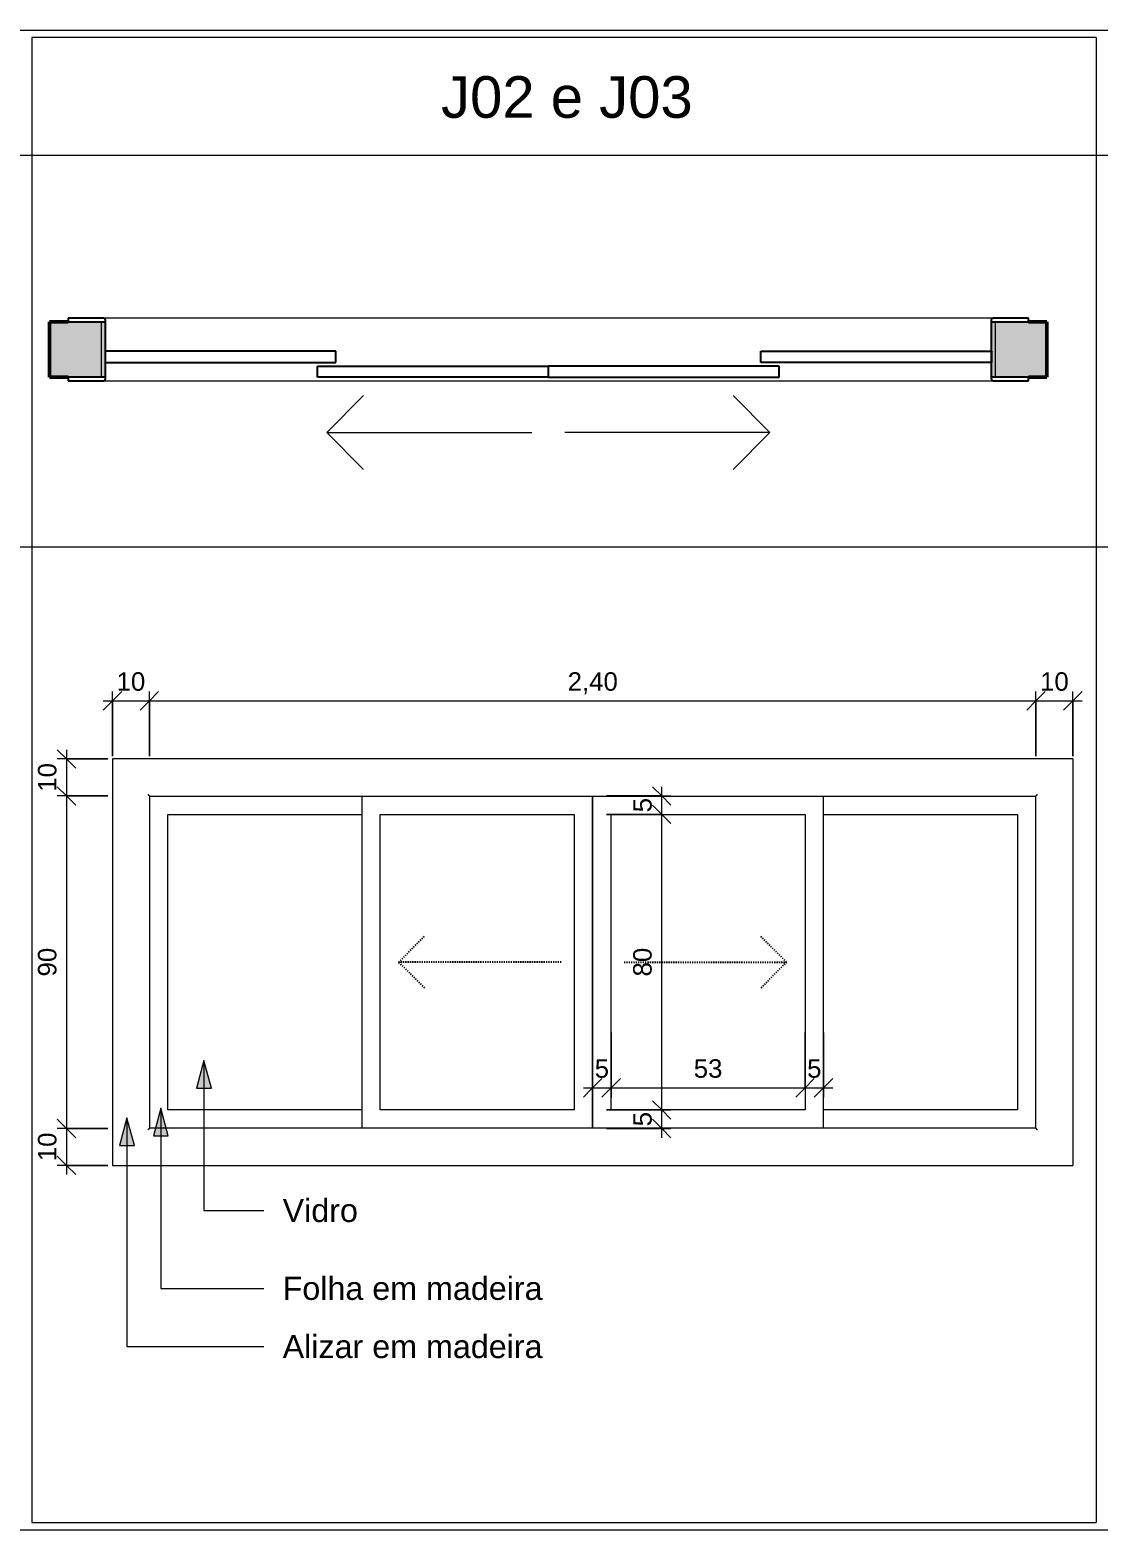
# Model space of a CAD drawing. Header units: millimetres. Extents: x 502 to 50962, y -45 to 5297.
# Drawn here: x 37089 to 39980, y 1167 to 5227 of the extents above; entities that cross this region are included whole.
import ezdxf

# ---------------------------------------------------------------- set-up
doc = ezdxf.new("R2010")
doc.units = ezdxf.units.MM
doc.linetypes.add('Dash', pattern=[6.35, 3.175, -3.175])
for name, color, linetype, lineweight in [('A-ANNO-DIMS', 211, 'Continuous', 9), ('A-ANNO-DIMS-25', 211, 'Continuous', 9), ('A-DETL-THIN', 151, 'Continuous', 9), ('A-GLAZ', 151, 'Continuous', 25), ('A-GLAZ-HDLN', 1, 'Dash', 25), ('A-WALL', 113, 'Continuous', 50), ('A-WALL-PATT', 111, 'Continuous', 25), ('G-ANNO-TEXT', 231, 'Continuous', 9)]:
    doc.layers.add(name, color=color, linetype=linetype, lineweight=lineweight)
doc.styles.add('@Arial Unicode MS', font='', dxfattribs={"height": 50})
doc.styles.add('Arial', font='arial.ttf', dxfattribs={"height": 112.5})
doc.styles.add('Arial_3', font='arial.ttf', dxfattribs={"height": 62.5})
doc.styles.get('@Arial Unicode MS').set_extended_font_data('@Arial Unicode MS')
doc.dimstyles.new('CRT_-__Metros_-_Linha_de_chamada_3_5_mm', dxfattribs={"dimscale": 304.8, "dimtxt": 50.292243, "dimasz": 0.164042, "dimexe": 0.082021, "dimexo": 0.0625, "dimgap": 0.04101, "dimtad": 1, "dimlfac": 0.001, "dimrnd": 0.01, "dimzin": 0, "dimdsep": 46, "dimtxsty": '@Arial Unicode MS', "dimblk1": 'OBLIQUE', "dimblk2": 'OBLIQUE', "dimsah": 1, "dimcen": 0.09, "dimdle": 0.082021, "dimazin": 0, "dimtfac": 1, "dimtdec": 4, "dimtix": 1, "dimtmove": 0, "dimatfit": 3, "dimfxl": 0.492126, "dimfxlon": 1, "dimtvp": 1, "dimtolj": 1, "dimtzin": 0, "dimarcsym": 2})
doc.dimstyles.new('CRT_-__Metros_-_Linha_de_chamada_3_5_mm_1', dxfattribs={"dimscale": 304.8, "dimtxt": 50.292243, "dimasz": 0.164042, "dimexe": 0.082021, "dimexo": 0.0625, "dimgap": 0.04101, "dimtad": 1, "dimdec": 0, "dimlfac": 0.1, "dimdsep": 46, "dimtxsty": '@Arial Unicode MS', "dimblk1": 'OBLIQUE', "dimblk2": 'OBLIQUE', "dimsah": 1, "dimcen": 0.09, "dimdle": 0.082021, "dimazin": 0, "dimtfac": 1, "dimtdec": 4, "dimtix": 1, "dimtmove": 0, "dimatfit": 3, "dimfxl": 0.492126, "dimfxlon": 1, "dimtvp": 1, "dimtolj": 1, "dimtzin": 0, "dimarcsym": 2})

# ---------------------------------------------------------------- blocks, each defined once
blk = doc.blocks.new('Family - ___-4156519-DETALHAMENTO DE JANELAS')
at = {"layer": 'A-WALL-PATT'}
h = blk.add_hatch(color=256, dxfattribs=at)
h.paths.add_polyline_path([(5350.4, 4287.4), (5400.4, 4287.4), (5400.4, 4437.4), (5250.4, 4437.4), (5250.4, 4287.4), (5254.4, 4287.4)])
h.paths.add_polyline_path([(2712.6, 4287.4), (2850.4, 4287.4), (2850.4, 4437.4), (2700.4, 4437.4), (2700.4, 4287.4)])
at = {"layer": 'A-GLAZ'}
for p, q in [((2846.4, 4447.4), (2750.4, 4447.4)), ((2750.4, 4447.4), (2750.4, 4437.4)), ((2750.4, 4437.4), (2850.4, 4437.4)), ((2850.4, 4437.4), (2850.4, 4287.4)), ((2851.4, 4282.4), (2851.4, 4442.4)), ((5249.4, 4442.4), (5249.4, 4282.4)), ((5250.4, 4287.4), (5250.4, 4437.4)), ((5250.4, 4437.4), (5350.4, 4437.4)), ((5350.4, 4447.4), (5254.4, 4447.4)), ((5350.4, 4437.4), (5350.4, 4447.4)), ((2850.4, 4357.4), (2850.4, 4327.4)), ((3475.4, 4357.4), (2850.4, 4357.4)), ((3475.4, 4327.4), (3475.4, 4357.4)), ((4625.4, 4327.4), (4625.4, 4357.4)), ((4625.4, 4357.4), (5250.4, 4357.4)), ((5250.4, 4357.4), (5250.4, 4327.4)), ((2850.4, 4327.4), (3475.4, 4327.4)), ((3425.4, 4287.4), (3425.4, 4317.4)), ((3425.4, 4317.4), (4050.4, 4317.4)), ((4050.4, 4317.4), (4050.4, 4287.4)), ((4675.4, 4317.4), (4050.4, 4317.4)), ((4050.4, 4317.4), (4050.4, 4287.4)), ((5250.4, 4327.4), (4625.4, 4327.4)), ((4675.4, 4287.4), (4675.4, 4317.4)), ((2750.4, 4287.4), (2750.4, 4277.4)), ((2850.4, 4287.4), (2750.4, 4287.4)), ((2750.4, 4277.4), (2846.4, 4277.4)), ((4050.4, 4287.4), (3425.4, 4287.4)), ((4050.4, 4287.4), (4675.4, 4287.4)), ((5350.4, 4287.4), (5250.4, 4287.4)), ((5254.4, 4277.4), (5350.4, 4277.4)), ((5350.4, 4277.4), (5350.4, 4287.4))]:
    blk.add_line(p, q, dxfattribs=at)
at = {"layer": 'A-GLAZ', "lineweight": 9}
for p, q in [((2840.4, 4287.4), (2840.4, 4437.4)), ((5254.4, 4447.4), (2846.4, 4447.4)), ((5260.4, 4437.4), (5260.4, 4287.4)), ((2846.4, 4277.4), (5254.4, 4277.4)), ((3450.4, 4137.4), (3550.4, 4237.4)), ((4650.4, 4137.4), (4550.4, 4237.4)), ((3450.4, 4137.4), (3550.4, 4037.4)), ((3450.4, 4137.4), (4005.4, 4137.4)), ((4650.4, 4137.4), (4095.4, 4137.4)), ((4650.4, 4137.4), (4550.4, 4037.4))]:
    blk.add_line(p, q, dxfattribs=at)
at = {"layer": 'A-GLAZ'}
for centre, start, end in [((2846.4, 4442.4), 0, 90), ((5254.4, 4442.4), 90, 180), ((2846.4, 4282.4), 270, 0), ((5254.4, 4282.4), 180, 270)]:
    blk.add_arc(centre, 5, start, end, dxfattribs=at)
at = {"layer": 'A-GLAZ', "lineweight": 9}
for points, knots in [([(2846.4, 4447.4), (2846.8, 4447.4), (2847.5, 4447.3), (2848.3, 4447), (2848.8, 4446.8), (2849.1, 4446.6), (2849.5, 4446.3), (2849.8, 4446), (2850.1, 4445.7), (2850.4, 4445.4), (2850.7, 4444.9), (2851, 4444.3), (2851.3, 4443.5), (2851.4, 4442.8), (2851.4, 4442.4)], [0, 0, 0, 0, 0.166667, 0.25, 0.333333, 0.375, 0.416667, 0.5, 0.541667, 0.583333, 0.666667, 0.75, 0.833333, 1, 1, 1, 1]), ([(5254.4, 4447.4), (5253.9, 4447.4), (5253.3, 4447.3), (5252.4, 4447), (5252, 4446.8), (5251.6, 4446.6), (5251.2, 4446.3), (5250.9, 4446), (5250.6, 4445.7), (5250.3, 4445.4), (5250, 4444.9), (5249.7, 4444.3), (5249.4, 4443.5), (5249.4, 4442.8), (5249.4, 4442.4)], [0, 0, 0, 0, 0.166667, 0.25, 0.333333, 0.375, 0.416667, 0.5, 0.541667, 0.583333, 0.666667, 0.75, 0.833333, 1, 1, 1, 1]), ([(2851.4, 4282.4), (2851.4, 4282), (2851.3, 4281.3), (2851, 4280.5), (2850.7, 4279.9), (2850.4, 4279.4), (2850.1, 4279.1), (2849.8, 4278.8), (2849.4, 4278.4), (2849, 4278.1), (2848.6, 4277.9), (2848.2, 4277.7), (2847.5, 4277.5), (2846.8, 4277.4), (2846.4, 4277.4)], [0, 0, 0, 0, 0.166667, 0.25, 0.333333, 0.416667, 0.458333, 0.5, 0.583333, 0.666667, 0.708333, 0.75, 0.833333, 1, 1, 1, 1]), ([(5249.4, 4282.4), (5249.4, 4282), (5249.4, 4281.3), (5249.7, 4280.5), (5250, 4279.9), (5250.3, 4279.4), (5250.6, 4279.1), (5250.9, 4278.8), (5251.3, 4278.4), (5251.8, 4278.1), (5252.1, 4277.9), (5252.5, 4277.7), (5253.3, 4277.5), (5253.9, 4277.4), (5254.4, 4277.4)], [0, 0, 0, 0, 0.166667, 0.25, 0.333333, 0.416667, 0.458333, 0.5, 0.583333, 0.666667, 0.708333, 0.75, 0.833333, 1, 1, 1, 1])]:
    blk.add_open_spline(points, degree=3, knots=knots, dxfattribs=at)
at = {"layer": 'A-WALL'}
for p, q in [((2750.4, 4437.4), (2700.4, 4437.4)), ((2700.4, 4437.4), (2700.4, 4287.4)), ((5400.4, 4437.4), (5350.4, 4437.4)), ((5400.4, 4287.4), (5400.4, 4437.4)), ((2700.4, 4287.4), (2750.4, 4287.4)), ((5350.4, 4287.4), (5400.4, 4287.4))]:
    blk.add_line(p, q, dxfattribs=at)
blk = doc.blocks.new('Family - ___-4156521-DETALHAMENTO DE JANELAS')
at = {"layer": 'A-GLAZ', "lineweight": 9}
for p, q in [((2870.4, 3253.9), (2870.4, 2153.9)), ((5470.4, 3253.9), (2870.4, 3253.9)), ((5470.4, 3253.9), (5470.4, 2153.9)), ((2971.4, 2254.9), (2971.4, 3152.9)), ((2971.4, 3152.9), (5369.4, 3152.9)), ((3545.4, 3152.9), (3545.4, 2254.9)), ((4170.4, 2254.9), (4170.4, 3152.9)), ((4170.4, 3152.9), (4170.4, 2254.9)), ((4795.4, 2254.9), (4795.4, 3153)), ((5369.4, 3152.9), (5369.4, 2254.9)), ((3020.4, 2303.9), (3020.4, 3103.9)), ((3020.4, 3103.9), (3545.4, 3103.9)), ((3595.4, 2303.9), (3595.4, 3103.9)), ((3595.4, 3103.9), (4120.4, 3103.9)), ((4120.4, 3103.9), (4120.4, 2303.9)), ((4220.4, 3103.9), (4745.4, 3103.9)), ((4220.4, 2303.9), (4220.4, 3103.9)), ((4745.4, 3103.9), (4745.4, 2303.9)), ((4795.4, 3103.9), (5320.4, 3103.9)), ((5320.4, 3103.9), (5320.4, 2303.9)), ((3545.4, 2303.9), (3020.4, 2303.9)), ((4120.4, 2303.9), (3595.4, 2303.9)), ((4745.4, 2303.9), (4220.4, 2303.9)), ((5320.4, 2303.9), (4795.4, 2303.9)), ((5369.4, 2254.9), (2971.4, 2254.9)), ((2870.4, 2153.9), (5470.4, 2153.9))]:
    blk.add_line(p, q, dxfattribs=at)
for points, knots in [([(2971.4, 3152.9), (2971.4, 3152.9), (2971.3, 3153), (2971, 3153.3), (2970.7, 3153.6), (2970.4, 3153.9), (2970.1, 3154.2), (2969.8, 3154.5), (2969.4, 3154.9), (2969, 3155.3), (2968.6, 3155.7), (2968.2, 3156.1), (2967.5, 3156.9), (2966.8, 3157.5), (2966.4, 3157.9)], [0, 0, 0, 0, 0.166667, 0.25, 0.333333, 0.416667, 0.458333, 0.5, 0.583333, 0.666667, 0.708333, 0.75, 0.833333, 1, 1, 1, 1]), ([(5374.4, 3157.9), (5373.9, 3157.5), (5373.3, 3156.9), (5372.4, 3156), (5372, 3155.5), (5371.6, 3155.2), (5371.2, 3154.8), (5370.9, 3154.5), (5370.6, 3154.2), (5370.3, 3153.9), (5370, 3153.6), (5369.7, 3153.3), (5369.4, 3153), (5369.4, 3152.9), (5369.4, 3152.9)], [-1, -1, -1, -1, -0.833333, -0.75, -0.666667, -0.625, -0.583333, -0.5, -0.458333, -0.416667, -0.333333, -0.25, -0.166667, 0, 0, 0, 0]), ([(2971.4, 2254.9), (2971.4, 2254.9), (2971.3, 2254.9), (2971, 2254.6), (2970.7, 2254.3), (2970.4, 2254), (2970.1, 2253.7), (2969.8, 2253.4), (2969.4, 2253), (2969, 2252.5), (2968.6, 2252.2), (2968.2, 2251.8), (2967.5, 2251), (2966.8, 2250.4), (2966.4, 2249.9)], [0, 0, 0, 0, 0.166667, 0.25, 0.333333, 0.416667, 0.458333, 0.5, 0.583333, 0.666667, 0.708333, 0.75, 0.833333, 1, 1, 1, 1]), ([(5369.4, 2254.9), (5369.4, 2254.9), (5369.4, 2254.9), (5369.7, 2254.6), (5370, 2254.3), (5370.3, 2254), (5370.6, 2253.7), (5370.9, 2253.4), (5371.3, 2253), (5371.8, 2252.5), (5372.1, 2252.2), (5372.5, 2251.8), (5373.3, 2251), (5373.9, 2250.4), (5374.4, 2249.9)], [0, 0, 0, 0, 0.166667, 0.25, 0.333333, 0.416667, 0.458333, 0.5, 0.583333, 0.666667, 0.708333, 0.75, 0.833333, 1, 1, 1, 1])]:
    blk.add_open_spline(points, degree=3, knots=knots, dxfattribs=at)
at = {"layer": 'A-GLAZ-HDLN'}
for p, q in [((3645.4, 2703.9), (3716.1, 2774.7)), ((4695.4, 2703.9), (4624.7, 2774.7)), ((3645.4, 2703.9), (3716.1, 2633.2)), ((4085.4, 2703.9), (3645.4, 2703.9)), ((4255.4, 2703.9), (4695.4, 2703.9)), ((4695.4, 2703.9), (4624.7, 2633.2))]:
    blk.add_line(p, q, dxfattribs=at)
blk = doc.blocks.new('DIMBLOCK134-DETALHAMENTO DE JANELAS')
at = {"layer": 'A-ANNO-DIMS-25', "transparency": 16777216}
for p, q in [((37287.4, 3411.2), (37412.4, 3411.2)), ((37312.4, 3261.2), (37312.4, 3436.2)), ((37312.4, 3411.2), (37312.4, 3261.2)), ((37412.4, 3261.2), (37412.4, 3436.2)), ((37412.4, 3411.2), (37412.4, 3261.2))]:
    blk.add_line(p, q, dxfattribs=at)
at = {"layer": 'A-ANNO-DIMS-25', "lineweight": 18, "transparency": 16777216}
for p, q in [((37312.4, 3411.2), (37287.4, 3386.2)), ((37312.4, 3411.2), (37337.4, 3436.2)), ((37412.4, 3411.2), (37387.4, 3386.2)), ((37412.4, 3411.2), (37437.4, 3436.2))]:
    blk.add_line(p, q, dxfattribs=at)
at = {"layer": 'A-ANNO-DIMS-25', "color": 0, "transparency": 16777216, "insert": (37323.6, 3488.6), "char_height": 50, "width": 92.937, "attachment_point": 1, "line_spacing_factor": 1.117605, "style": '@Arial Unicode MS'}
blk.add_mtext('10', dxfattribs=at)
blk = doc.blocks.new('_Oblique')
at = {"color": 0, "linetype": 'ByBlock', "lineweight": -2}
blk.add_line((-0.5, -0.5), (0.5, 0.5), dxfattribs=at)
blk = doc.blocks.new('DIMBLOCK135-DETALHAMENTO DE JANELAS')
at = {"layer": 'A-ANNO-DIMS-25', "lineweight": 18, "transparency": 16777216}
for p, q in [((37412.4, 3411.2), (37387.4, 3386.2)), ((37412.4, 3411.2), (37437.4, 3436.2)), ((39812.4, 3411.2), (39787.4, 3386.2)), ((39812.4, 3411.2), (39837.4, 3436.2))]:
    blk.add_line(p, q, dxfattribs=at)
at = {"layer": 'A-ANNO-DIMS-25', "transparency": 16777216}
for p, q in [((37412.4, 3261.2), (37412.4, 3436.2)), ((37412.4, 3411.2), (39812.4, 3411.2)), ((37412.4, 3411.2), (37412.4, 3261.2)), ((39812.4, 3261.2), (39812.4, 3436.2)), ((39812.4, 3411.2), (39812.4, 3261.2))]:
    blk.add_line(p, q, dxfattribs=at)
at = {"layer": 'A-ANNO-DIMS-25', "color": 0, "transparency": 16777216, "insert": (38544.7, 3488.6), "char_height": 50, "width": 162.337, "attachment_point": 1, "line_spacing_factor": 1.117605, "style": '@Arial Unicode MS'}
blk.add_mtext('2,40', dxfattribs=at)
blk = doc.blocks.new('DIMBLOCK136-DETALHAMENTO DE JANELAS')
at = {"layer": 'A-ANNO-DIMS-25', "lineweight": 18, "transparency": 16777216}
for p, q in [((39812.4, 3411.2), (39787.4, 3386.2)), ((39812.4, 3411.2), (39837.4, 3436.2)), ((39912.4, 3411.2), (39887.4, 3386.2)), ((39912.4, 3411.2), (39937.4, 3436.2))]:
    blk.add_line(p, q, dxfattribs=at)
at = {"layer": 'A-ANNO-DIMS-25', "transparency": 16777216}
for p, q in [((39812.4, 3261.2), (39812.4, 3436.2)), ((39812.4, 3411.2), (39937.4, 3411.2)), ((39812.4, 3411.2), (39812.4, 3261.2)), ((39912.4, 3261.2), (39912.4, 3436.2)), ((39912.4, 3411.2), (39912.4, 3261.2))]:
    blk.add_line(p, q, dxfattribs=at)
at = {"layer": 'A-ANNO-DIMS-25', "color": 0, "transparency": 16777216, "insert": (39823.6, 3488.6), "char_height": 50, "width": 92.937, "attachment_point": 1, "line_spacing_factor": 1.117605, "style": '@Arial Unicode MS'}
blk.add_mtext('10', dxfattribs=at)
blk = doc.blocks.new('DIMBLOCK137-DETALHAMENTO DE JANELAS')
at = {"layer": 'A-ANNO-DIMS-25', "lineweight": 18, "transparency": 16777216}
for p, q in [((37188.1, 3253.9), (37163.1, 3278.9)), ((37188.1, 3253.9), (37213.1, 3228.9)), ((37188.1, 3153.9), (37163.1, 3178.9)), ((37188.1, 3153.9), (37213.1, 3128.9))]:
    blk.add_line(p, q, dxfattribs=at)
at = {"layer": 'A-ANNO-DIMS-25', "transparency": 16777216}
for p, q in [((37300.2, 3253.9), (37163.1, 3253.9)), ((37188.1, 3278.9), (37188.1, 3153.9)), ((37188.1, 3253.9), (37300.2, 3253.9)), ((37300.2, 3153.9), (37163.1, 3153.9)), ((37188.1, 3153.9), (37300.2, 3153.9))]:
    blk.add_line(p, q, dxfattribs=at)
at = {"layer": 'A-ANNO-DIMS-25', "color": 0, "transparency": 16777216, "insert": (37110.7, 3165.2), "char_height": 50, "width": 92.937, "attachment_point": 1, "rotation": 90, "line_spacing_factor": 1.117605, "style": '@Arial Unicode MS'}
blk.add_mtext('10', dxfattribs=at)
blk = doc.blocks.new('DIMBLOCK138-DETALHAMENTO DE JANELAS')
at = {"layer": 'A-ANNO-DIMS-25', "lineweight": 18, "transparency": 16777216}
for p, q in [((37188.1, 3153.9), (37163.1, 3178.9)), ((37188.1, 3153.9), (37213.1, 3128.9)), ((37188.1, 2253.9), (37163.1, 2278.9)), ((37188.1, 2253.9), (37213.1, 2228.9))]:
    blk.add_line(p, q, dxfattribs=at)
at = {"layer": 'A-ANNO-DIMS-25', "transparency": 16777216}
for p, q in [((37300.2, 3153.9), (37163.1, 3153.9)), ((37188.1, 3153.9), (37188.1, 2253.9)), ((37188.1, 3153.9), (37300.2, 3153.9)), ((37300.2, 2253.9), (37163.1, 2253.9)), ((37188.1, 2253.9), (37300.2, 2253.9))]:
    blk.add_line(p, q, dxfattribs=at)
at = {"layer": 'A-ANNO-DIMS-25', "color": 0, "transparency": 16777216, "insert": (37110.7, 2665.2), "char_height": 50, "width": 92.937, "attachment_point": 1, "rotation": 90, "line_spacing_factor": 1.117605, "style": '@Arial Unicode MS'}
blk.add_mtext('90', dxfattribs=at)
blk = doc.blocks.new('DIMBLOCK139-DETALHAMENTO DE JANELAS')
at = {"layer": 'A-ANNO-DIMS-25', "lineweight": 18, "transparency": 16777216}
for p, q in [((37188.1, 2253.9), (37163.1, 2278.9)), ((37188.1, 2253.9), (37213.1, 2228.9)), ((37188.1, 2153.9), (37163.1, 2178.9)), ((37188.1, 2153.9), (37213.1, 2128.9))]:
    blk.add_line(p, q, dxfattribs=at)
at = {"layer": 'A-ANNO-DIMS-25', "transparency": 16777216}
for p, q in [((37300.2, 2253.9), (37163.1, 2253.9)), ((37188.1, 2253.9), (37188.1, 2128.9)), ((37188.1, 2253.9), (37300.2, 2253.9)), ((37300.2, 2153.9), (37163.1, 2153.9)), ((37188.1, 2153.9), (37300.2, 2153.9))]:
    blk.add_line(p, q, dxfattribs=at)
at = {"layer": 'A-ANNO-DIMS-25', "color": 0, "transparency": 16777216, "insert": (37110.7, 2165.2), "char_height": 50, "width": 92.937, "attachment_point": 1, "rotation": 90, "line_spacing_factor": 1.117605, "style": '@Arial Unicode MS'}
blk.add_mtext('10', dxfattribs=at)
blk = doc.blocks.new('DIMBLOCK140-DETALHAMENTO DE JANELAS')
at = {"layer": 'A-ANNO-DIMS-25', "transparency": 16777216}
for p, q in [((38612.4, 2513.7), (38612.4, 2338.7)), ((38612.4, 2363.7), (38612.4, 2513.7)), ((38662.4, 2513.7), (38662.4, 2338.7)), ((38662.4, 2363.7), (38662.4, 2513.7)), ((38587.4, 2363.7), (38662.4, 2363.7))]:
    blk.add_line(p, q, dxfattribs=at)
at = {"layer": 'A-ANNO-DIMS-25', "lineweight": 18, "transparency": 16777216}
for p, q in [((38612.4, 2363.7), (38587.4, 2338.7)), ((38612.4, 2363.7), (38637.4, 2388.7)), ((38662.4, 2363.7), (38637.4, 2338.7)), ((38662.4, 2363.7), (38687.4, 2388.7))]:
    blk.add_line(p, q, dxfattribs=at)
at = {"layer": 'A-ANNO-DIMS-25', "color": 0, "transparency": 16777216, "insert": (38618, 2441.1), "char_height": 50, "width": 46.468, "attachment_point": 1, "line_spacing_factor": 1.117605, "style": '@Arial Unicode MS'}
blk.add_mtext('5', dxfattribs=at)
blk = doc.blocks.new('DIMBLOCK141-DETALHAMENTO DE JANELAS')
at = {"layer": 'A-ANNO-DIMS-25', "transparency": 16777216}
for p, q in [((38662.4, 2513.7), (38662.4, 2338.7)), ((38662.4, 2363.7), (38662.4, 2513.7)), ((39187.4, 2513.7), (39187.4, 2338.7)), ((39187.4, 2363.7), (39187.4, 2513.7)), ((38662.4, 2363.7), (39187.4, 2363.7))]:
    blk.add_line(p, q, dxfattribs=at)
at = {"layer": 'A-ANNO-DIMS-25', "lineweight": 18, "transparency": 16777216}
for p, q in [((38662.4, 2363.7), (38637.4, 2338.7)), ((38662.4, 2363.7), (38687.4, 2388.7)), ((39187.4, 2363.7), (39162.4, 2338.7)), ((39187.4, 2363.7), (39212.4, 2388.7))]:
    blk.add_line(p, q, dxfattribs=at)
at = {"layer": 'A-ANNO-DIMS-25', "color": 0, "transparency": 16777216, "insert": (38886.1, 2441.1), "char_height": 50, "width": 92.937, "attachment_point": 1, "line_spacing_factor": 1.117605, "style": '@Arial Unicode MS'}
blk.add_mtext('53', dxfattribs=at)
blk = doc.blocks.new('DIMBLOCK142-DETALHAMENTO DE JANELAS')
at = {"layer": 'A-ANNO-DIMS-25', "transparency": 16777216}
for p, q in [((39187.4, 2513.7), (39187.4, 2338.7)), ((39187.4, 2363.7), (39187.4, 2513.7)), ((39237.4, 2513.7), (39237.4, 2338.7)), ((39237.4, 2363.7), (39237.4, 2513.7)), ((39187.4, 2363.7), (39262.4, 2363.7))]:
    blk.add_line(p, q, dxfattribs=at)
at = {"layer": 'A-ANNO-DIMS-25', "lineweight": 18, "transparency": 16777216}
for p, q in [((39187.4, 2363.7), (39162.4, 2338.7)), ((39187.4, 2363.7), (39212.4, 2388.7)), ((39237.4, 2363.7), (39212.4, 2338.7)), ((39237.4, 2363.7), (39262.4, 2388.7))]:
    blk.add_line(p, q, dxfattribs=at)
at = {"layer": 'A-ANNO-DIMS-25', "color": 0, "transparency": 16777216, "insert": (39193, 2441.1), "char_height": 50, "width": 46.468, "attachment_point": 1, "line_spacing_factor": 1.117605, "style": '@Arial Unicode MS'}
blk.add_mtext('5', dxfattribs=at)
blk = doc.blocks.new('DIMBLOCK143-DETALHAMENTO DE JANELAS')
at = {"layer": 'A-ANNO-DIMS-25', "lineweight": 18, "transparency": 16777216}
for p, q in [((38799.5, 2303.9), (38774.5, 2328.9)), ((38799.5, 2253.9), (38774.5, 2278.9)), ((38799.5, 2303.9), (38824.5, 2278.9)), ((38799.5, 2253.9), (38824.5, 2228.9))]:
    blk.add_line(p, q, dxfattribs=at)
at = {"layer": 'A-ANNO-DIMS-25', "transparency": 16777216}
for p, q in [((38649.5, 2303.9), (38824.5, 2303.9)), ((38799.5, 2303.9), (38649.5, 2303.9)), ((38799.5, 2228.9), (38799.5, 2303.9)), ((38649.5, 2253.9), (38824.5, 2253.9)), ((38799.5, 2253.9), (38649.5, 2253.9))]:
    blk.add_line(p, q, dxfattribs=at)
at = {"layer": 'A-ANNO-DIMS-25', "color": 0, "transparency": 16777216, "insert": (38722.1, 2259.6), "char_height": 50, "width": 46.468, "attachment_point": 1, "rotation": 90, "line_spacing_factor": 1.117605, "style": '@Arial Unicode MS'}
blk.add_mtext('5', dxfattribs=at)
blk = doc.blocks.new('DIMBLOCK144-DETALHAMENTO DE JANELAS')
at = {"layer": 'A-ANNO-DIMS-25', "lineweight": 18, "transparency": 16777216}
for p, q in [((38799.5, 3103.9), (38774.5, 3128.9)), ((38799.5, 3103.9), (38824.5, 3078.9)), ((38799.5, 2303.9), (38774.5, 2328.9)), ((38799.5, 2303.9), (38824.5, 2278.9))]:
    blk.add_line(p, q, dxfattribs=at)
at = {"layer": 'A-ANNO-DIMS-25', "transparency": 16777216}
for p, q in [((38649.5, 3103.9), (38824.5, 3103.9)), ((38799.5, 3103.9), (38649.5, 3103.9)), ((38799.5, 2303.9), (38799.5, 3103.9)), ((38649.5, 2303.9), (38824.5, 2303.9)), ((38799.5, 2303.9), (38649.5, 2303.9))]:
    blk.add_line(p, q, dxfattribs=at)
at = {"layer": 'A-ANNO-DIMS-25', "color": 0, "transparency": 16777216, "insert": (38722.1, 2665.2), "char_height": 50, "width": 92.937, "attachment_point": 1, "rotation": 90, "line_spacing_factor": 1.117605, "style": '@Arial Unicode MS'}
blk.add_mtext('80', dxfattribs=at)
blk = doc.blocks.new('DIMBLOCK145-DETALHAMENTO DE JANELAS')
at = {"layer": 'A-ANNO-DIMS-25', "lineweight": 18, "transparency": 16777216}
for p, q in [((38799.5, 3153.9), (38774.5, 3178.9)), ((38799.5, 3103.9), (38774.5, 3128.9)), ((38799.5, 3153.9), (38824.5, 3128.9)), ((38799.5, 3103.9), (38824.5, 3078.9))]:
    blk.add_line(p, q, dxfattribs=at)
at = {"layer": 'A-ANNO-DIMS-25', "transparency": 16777216}
for p, q in [((38799.5, 3103.9), (38799.5, 3178.9)), ((38649.5, 3153.9), (38824.5, 3153.9)), ((38799.5, 3153.9), (38649.5, 3153.9)), ((38649.5, 3103.9), (38824.5, 3103.9)), ((38799.5, 3103.9), (38649.5, 3103.9))]:
    blk.add_line(p, q, dxfattribs=at)
at = {"layer": 'A-ANNO-DIMS-25', "color": 0, "transparency": 16777216, "insert": (38722.1, 3109.6), "char_height": 50, "width": 46.468, "attachment_point": 1, "rotation": 90, "line_spacing_factor": 1.117605, "style": '@Arial Unicode MS'}
blk.add_mtext('5', dxfattribs=at)

msp = doc.modelspace()

# ---------------------------------------------------------------- hatches: boundary and pattern name
at = {"layer": 'G-ANNO-TEXT'}
for points in [[(37560.114, 2437.791), (37540.017, 2362.791), (37580.21, 2362.791)], [(37351.686, 2282.582), (37331.59, 2207.582), (37371.783, 2207.582)], [(37443.468, 2308.867), (37423.372, 2233.867), (37463.564, 2233.867)]]:
    msp.add_hatch(color=7, dxfattribs=at).paths.add_polyline_path(points)

# ---------------------------------------------------------------- linework, layer by layer
at = {"layer": 'A-DETL-THIN'}
for p, q in [((34978.057, 5227.008), (50962.112, 5227.008)), ((37094.194, 5207.008), (37094.194, 1187.008)), ((39975.495, 5207.008), (37094.194, 5207.008)), ((39975.495, 5207.008), (39975.495, 1187.008)), ((47028.057, 4887.008), (35298.057, 4887.008)), ((50932.112, 4887.008), (35298.057, 4887.008)), ((50932.112, 3827.008), (35298.057, 3827.008)), ((37094.194, 1187.008), (39975.495, 1187.008)), ((50962.112, 1167.008), (34978.057, 1167.008))]:
    msp.add_line(p, q, dxfattribs=at)
at = {"layer": 'G-ANNO-TEXT', "color": 7}
for p, q in [((37560.114, 2437.791), (37540.017, 2362.791)), ((37580.21, 2362.791), (37560.114, 2437.791)), ((37560.114, 2437.791), (37560.114, 2031.864)), ((37540.017, 2362.791), (37580.21, 2362.791)), ((37351.686, 2282.582), (37331.59, 2207.582)), ((37371.783, 2207.582), (37351.686, 2282.582)), ((37351.686, 2282.582), (37351.686, 1663.624)), ((37443.468, 2308.867), (37423.372, 2233.867)), ((37463.564, 2233.867), (37443.468, 2308.867)), ((37443.468, 2308.867), (37443.468, 1821.084)), ((37423.372, 2233.867), (37463.564, 2233.867)), ((37331.59, 2207.582), (37371.783, 2207.582)), ((37560.114, 2031.864), (37722.378, 2031.864)), ((37443.468, 1821.084), (37722.378, 1821.084)), ((37351.686, 1663.624), (37722.378, 1663.624))]:
    msp.add_line(p, q, dxfattribs=at)

# ---------------------------------------------------------------- block references
at = {"layer": 'A-GLAZ', "lineweight": 9}
msp.add_blockref('Family - ___-4156521-DETALHAMENTO DE JANELAS', (34442.006, 0), dxfattribs=at)
at = {"layer": 'A-WALL', "lineweight": 25}
msp.add_blockref('Family - ___-4156519-DETALHAMENTO DE JANELAS', (34442.006, 0), dxfattribs=at)

# ---------------------------------------------------------------- texts
at = {"layer": 'G-ANNO-TEXT', "color": 7, "insert": (38201.963, 5101.947), "char_height": 112.5, "width": 831.75078, "attachment_point": 1, "style": 'Arial', "bg_fill": 3, "box_fill_scale": 1.25, "bg_fill_color": 256, "bg_fill_true_color": 13158600, "bg_fill_transparency": 0}
msp.add_mtext('J02 e J03', dxfattribs=at)
at = {"layer": 'G-ANNO-TEXT', "color": 7, "char_height": 62.5, "attachment_point": 1, "style": 'Arial_3'}
for s, insert, width in [('Vidro', (37773.178, 2063.114), 244.51469), ('Folha em madeira', (37773.178, 1852.334), 847.78453), ('Alizar em madeira', (37773.178, 1694.874), 849.78875)]:
    msp.add_mtext(s, dxfattribs=dict(at, insert=insert, width=width))

# ---------------------------------------------------------------- dimensions: what is measured, and where the dimension line sits
at = {"layer": 'A-ANNO-DIMS'}
for base, p1, p2, dimstyle, override, picture, middle in [((37412.368, 3411.193), (37312.368, 3261.193), (37412.368, 3261.193), 'CRT_-__Metros_-_Linha_de_chamada_3_5_mm_1', {"dimpost": '<>', "dimfxl": 100}, 'DIMBLOCK134-DETALHAMENTO DE JANELAS', (37362.368, 3449.239)), ((39812.368, 3411.193), (37412.368, 3261.193), (39812.368, 3261.193), 'CRT_-__Metros_-_Linha_de_chamada_3_5_mm', {"dimpost": '<>', "dimfxl": 2400}, 'DIMBLOCK135-DETALHAMENTO DE JANELAS', (38612.368, 3449.239)), ((39912.368, 3411.193), (39812.368, 3261.193), (39912.368, 3261.193), 'CRT_-__Metros_-_Linha_de_chamada_3_5_mm_1', {"dimpost": '<>', "dimfxl": 100}, 'DIMBLOCK136-DETALHAMENTO DE JANELAS', (39862.368, 3449.239)), ((38662.368, 2363.737), (38612.368, 2513.737), (38662.368, 2513.737), 'CRT_-__Metros_-_Linha_de_chamada_3_5_mm_1', {"dimpost": '<>', "dimfxl": 50}, 'DIMBLOCK140-DETALHAMENTO DE JANELAS', (38637.368, 2401.664)), ((39187.368106039, 2363.737219887), (38662.368106039, 2513.737219887), (39187.368106039, 2513.737219887), 'CRT_-__Metros_-_Linha_de_chamada_3_5_mm_1', {"dimpost": '<>', "dimfxl": 525}, 'DIMBLOCK141-DETALHAMENTO DE JANELAS', (38924.868106039, 2401.782922628)), ((39237.368, 2363.737), (39187.368, 2513.737), (39237.368, 2513.737), 'CRT_-__Metros_-_Linha_de_chamada_3_5_mm_1', {"dimpost": '<>', "dimfxl": 50}, 'DIMBLOCK142-DETALHAMENTO DE JANELAS', (39212.368, 2401.664))]:
    dim = msp.add_linear_dim(base=base, p1=p1, p2=p2, dimstyle=dimstyle, override=override, dxfattribs=at)
    dim.commit()
    dim.dimension.update_dxf_attribs({"geometry": picture, "text_midpoint": middle})
for base, p1, p2, override, picture, middle in [((37188.104, 3153.945), (37300.176, 3253.945), (37300.176, 3153.945), {"dimpost": '<>', "dimfxl": 100}, 'DIMBLOCK137-DETALHAMENTO DE JANELAS', (37150.059, 3203.945)), ((37188.104, 2253.945), (37300.176, 3153.945), (37300.176, 2253.945), {"dimpost": '<>', "dimfxl": 900}, 'DIMBLOCK138-DETALHAMENTO DE JANELAS', (37150.059, 2703.945)), ((38799.539, 3153.945), (38649.539, 3103.945), (38649.539, 3153.945), {"dimpost": '<>', "dimfxl": 50}, 'DIMBLOCK145-DETALHAMENTO DE JANELAS', (38761.613, 3128.945)), ((38799.539, 3103.945), (38649.539, 2303.945), (38649.539, 3103.945), {"dimpost": '<>', "dimfxl": 800}, 'DIMBLOCK144-DETALHAMENTO DE JANELAS', (38761.493, 2703.945)), ((38799.539, 2303.945), (38649.539, 2253.945), (38649.539, 2303.945), {"dimpost": '<>', "dimfxl": 50}, 'DIMBLOCK143-DETALHAMENTO DE JANELAS', (38761.613, 2278.945)), ((37188.104, 2153.945), (37300.176, 2253.945), (37300.176, 2153.945), {"dimpost": '<>', "dimfxl": 100}, 'DIMBLOCK139-DETALHAMENTO DE JANELAS', (37150.059, 2203.945))]:
    dim = msp.add_linear_dim(base=base, p1=p1, p2=p2, angle=90, dimstyle='CRT_-__Metros_-_Linha_de_chamada_3_5_mm_1', override=override, dxfattribs=at)
    dim.commit()
    dim.dimension.update_dxf_attribs({"geometry": picture, "text_midpoint": middle})

doc.saveas('drawing.dxf')
